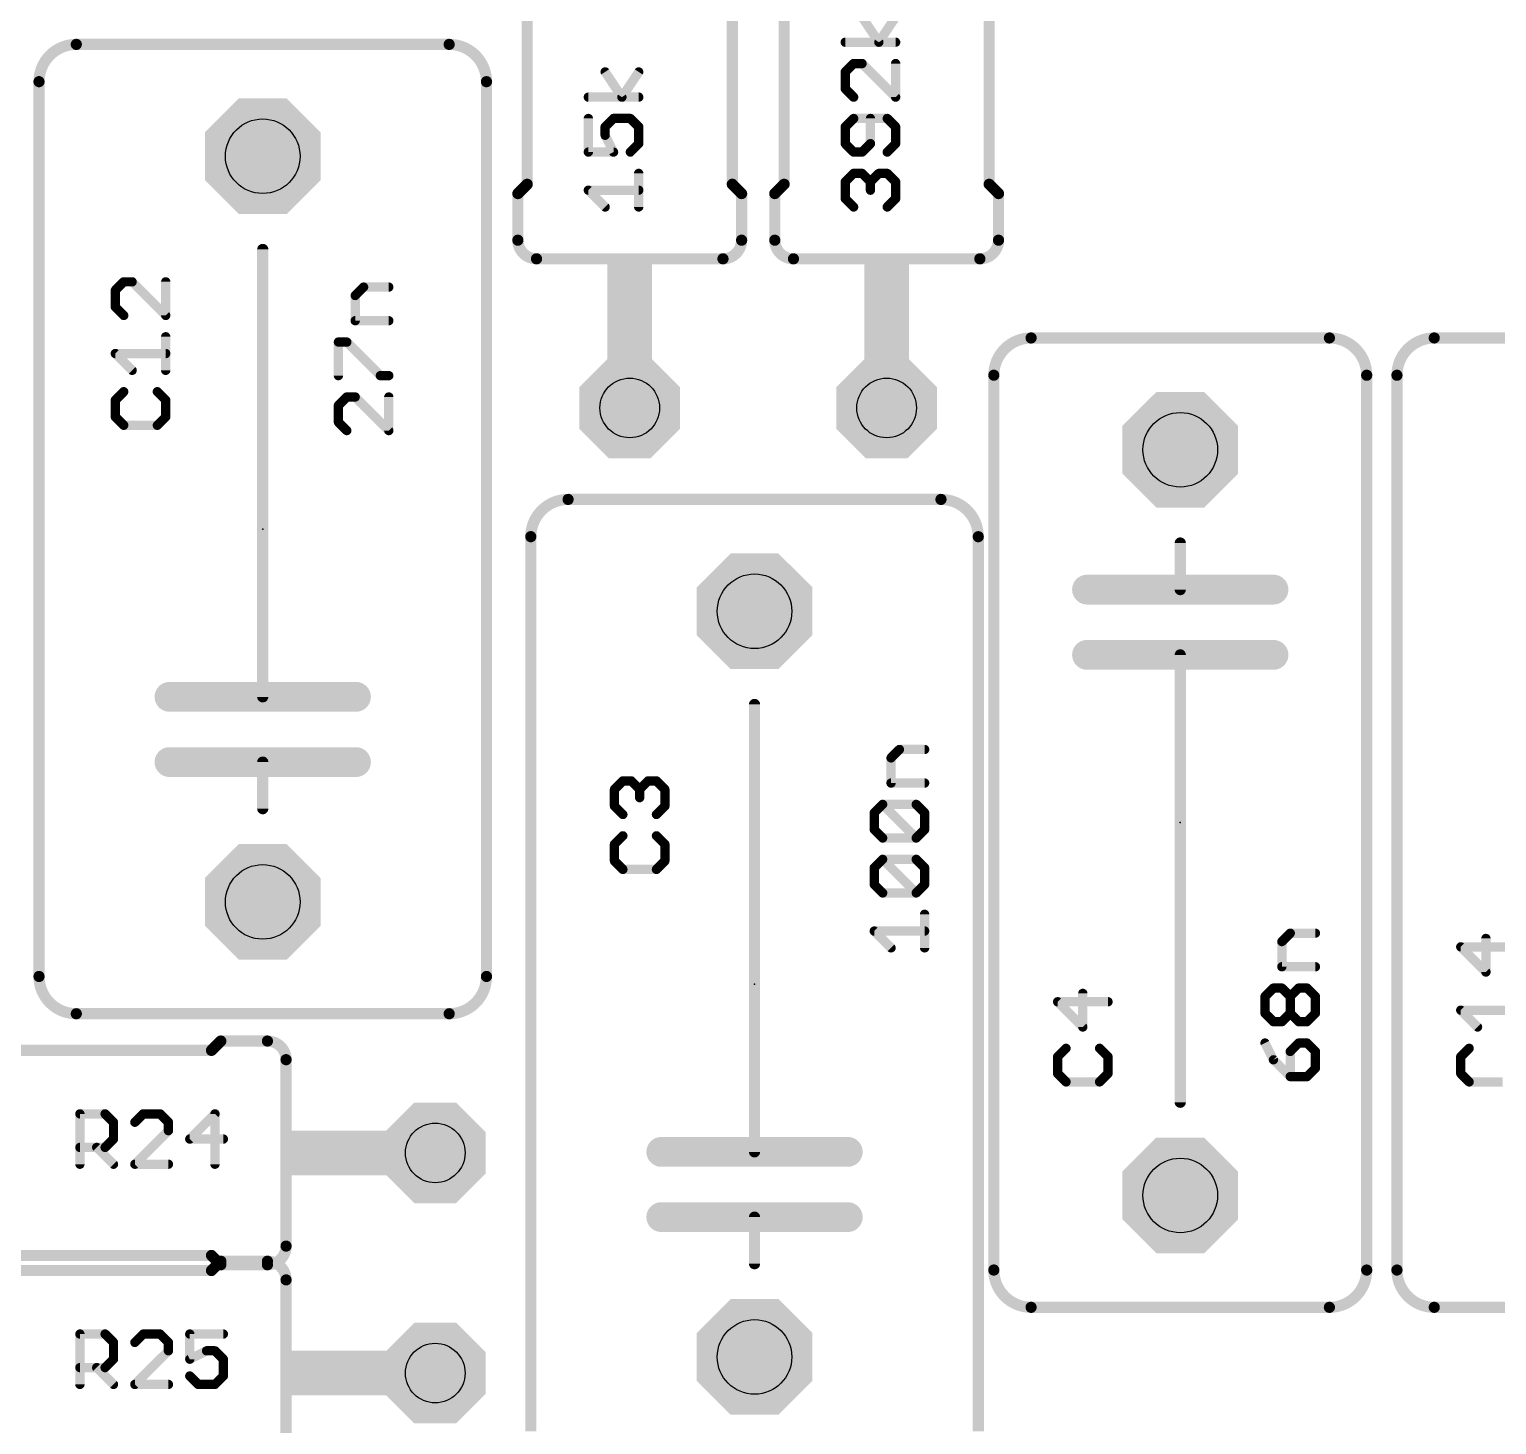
# Model space of a CAD drawing. Extents: x 0 to 135, y -25 to 72.
# Drawn here: x 87.82 to 107.81, y 11.8 to 30.81 of the extents above; entities that cross this region are included whole.
import ezdxf

# ---------------------------------------------------------------- set-up
doc = ezdxf.new("R2010")
doc.units = 0
for name, color, linetype in [('17', 82, 'CONTINUOUS'), ('21', 253, 'CONTINUOUS'), ('23', 7, 'CONTINUOUS'), ('25', 253, 'CONTINUOUS'), ('27', 253, 'CONTINUOUS'), ('29', 253, 'CONTINUOUS'), ('44', 253, 'CONTINUOUS'), ('51', 253, 'CONTINUOUS')]:
    doc.layers.add(name, color=color, linetype=linetype)

# ---------------------------------------------------------------- blocks, each defined once
blk = doc.blocks.new('OCTAGONP')
at = {"const_width": 0.5}
blk.add_lwpolyline([(-0.25, -0.1036), (-0.25, 0.1036), (-0.1036, 0.25), (0.1036, 0.25), (0.25, 0.1036), (0.25, -0.1036), (0.1036, -0.25), (-0.1036, -0.25), (-0.25, -0.1036), (-0.25, 0.1036)], dxfattribs=at)
blk = doc.blocks.new('RECT')
blk.add_solid([(-0.5, -0.5), (0.5, -0.5), (-0.5, 0.5), (0.5, 0.5)])

msp = doc.modelspace()

# ---------------------------------------------------------------- linework, layer by layer
at = {"layer": '21'}
for points, const_width in [([(94.603, 35.302), (94.603, 28.698)], 0.1524), ([(97.397, 35.302), (97.397, 28.698)], 0.1524), ([(98.103, 35.302), (98.103, 28.698)], 0.1524), ([(100.897, 35.302), (100.897, 28.698)], 0.1524), ([(88.46, 30.604), (93.54, 30.604)], 0.1524), ([(87.952, 17.904), (87.952, 30.096)], 0.1524), ([(94.048, 30.096), (94.048, 17.904)], 0.1524), ([(94.603, 28.698), (94.476, 28.571)], 0.1524), ([(94.476, 27.936), (94.476, 28.571)], 0.1524), ([(97.397, 28.698), (97.524, 28.571)], 0.1524), ([(97.524, 27.936), (97.524, 28.571)], 0.1524), ([(98.103, 28.698), (97.976, 28.571)], 0.1524), ([(97.976, 27.936), (97.976, 28.571)], 0.1524), ([(100.897, 28.698), (101.024, 28.571)], 0.1524), ([(101.024, 27.936), (101.024, 28.571)], 0.1524), ([(91, 27.81), (91, 21.714)], 0.1524), ([(97.27, 27.682), (94.73, 27.682)], 0.1524), ([(100.77, 27.682), (98.23, 27.682)], 0.1524), ([(101.468, 26.604), (105.532, 26.604)], 0.1524), ([(106.96, 26.604), (112.04, 26.604)], 0.1524), ([(100.96, 13.904), (100.96, 26.096)], 0.1524), ([(106.04, 26.096), (106.04, 13.904)], 0.1524), ([(106.452, 13.904), (106.452, 26.096)], 0.1524), ([(95.16, 24.404), (100.24, 24.404)], 0.1524), ([(94.652, 11.704), (94.652, 23.896)], 0.1524), ([(100.748, 23.896), (100.748, 11.704)], 0.1524), ([(103.5, 23.81), (103.5, 23.175)], 0.1524), ([(103.5, 23.175), (102.23, 23.175)], 0.4064), ([(104.77, 23.175), (103.5, 23.175)], 0.4064), ([(103.5, 22.286), (102.23, 22.286)], 0.4064), ([(104.77, 22.286), (103.5, 22.286)], 0.4064), ([(103.5, 16.19), (103.5, 22.286)], 0.1524), ([(89.73, 21.714), (91, 21.714)], 0.4064), ([(91, 21.714), (92.27, 21.714)], 0.4064), ([(97.7, 21.61), (97.7, 15.514)], 0.1524), ([(89.73, 20.825), (91, 20.825)], 0.4064), ([(91, 20.825), (92.27, 20.825)], 0.4064), ([(91, 20.19), (91, 20.825)], 0.1524), ([(93.54, 17.396), (88.46, 17.396)], 0.1524), ([(90.302, 16.897), (90.429, 17.024)], 0.1524), ([(91.064, 17.024), (90.429, 17.024)], 0.1524), ([(83.698, 16.897), (90.302, 16.897)], 0.1524), ([(91.318, 16.77), (91.318, 14.23)], 0.1524), ([(96.43, 15.514), (97.7, 15.514)], 0.4064), ([(97.7, 15.514), (98.97, 15.514)], 0.4064), ([(96.43, 14.625), (97.7, 14.625)], 0.4064), ([(97.7, 14.625), (98.97, 14.625)], 0.4064), ([(97.7, 13.99), (97.7, 14.625)], 0.1524), ([(83.698, 14.103), (90.302, 14.103)], 0.1524), ([(90.302, 14.103), (90.429, 13.976)], 0.1524), ([(90.302, 13.897), (90.429, 14.024)], 0.1524), ([(91.064, 14.024), (90.429, 14.024)], 0.1524), ([(91.064, 13.976), (90.429, 13.976)], 0.1524), ([(83.698, 13.897), (90.302, 13.897)], 0.1524), ([(91.318, 13.77), (91.318, 11.23)], 0.1524), ([(105.532, 13.396), (101.468, 13.396)], 0.1524), ([(112.04, 13.396), (106.96, 13.396)], 0.1524)]:
    msp.add_lwpolyline(points, dxfattribs=dict(at, const_width=const_width))
for points, const_width in [([(88.46, 30.604, 0.4142), (87.952, 30.096)], 0.1524), ([(88.46, 30.6421, 1), (88.46, 30.5659)], 0.0762), ([(88.46, 30.5659, 1), (88.46, 30.6421)], 0.0762), ([(94.048, 30.096, 0.4142), (93.54, 30.604)], 0.1524), ([(93.54, 30.6421, 1), (93.54, 30.5659)], 0.0762), ([(93.54, 30.5659, 1), (93.54, 30.6421)], 0.0762), ([(87.9901, 30.096, 1), (87.9139, 30.096)], 0.0762), ([(87.9139, 30.096, 1), (87.9901, 30.096)], 0.0762), ([(94.0861, 30.096, 1), (94.0099, 30.096)], 0.0762), ([(94.0099, 30.096, 1), (94.0861, 30.096)], 0.0762), ([(94.5141, 28.571, 1), (94.4379, 28.571)], 0.0762), ([(94.4491, 28.5979, 1), (94.5029, 28.5441)], 0.0762), ([(94.5649, 28.698, 1), (94.6411, 28.698)], 0.0762), ([(94.6299, 28.6711, 1), (94.5761, 28.7249)], 0.0762), ([(97.3589, 28.698, 1), (97.4351, 28.698)], 0.0762), ([(97.4239, 28.7249, 1), (97.3701, 28.6711)], 0.0762), ([(97.5621, 28.571, 1), (97.4859, 28.571)], 0.0762), ([(97.4971, 28.5441, 1), (97.5509, 28.5979)], 0.0762), ([(98.0141, 28.571, 1), (97.9379, 28.571)], 0.0762), ([(97.9491, 28.5979, 1), (98.0029, 28.5441)], 0.0762), ([(98.0649, 28.698, 1), (98.1411, 28.698)], 0.0762), ([(98.1299, 28.6711, 1), (98.0761, 28.7249)], 0.0762), ([(100.8589, 28.698, 1), (100.9351, 28.698)], 0.0762), ([(100.9239, 28.7249, 1), (100.8701, 28.6711)], 0.0762), ([(101.0621, 28.571, 1), (100.9859, 28.571)], 0.0762), ([(100.9971, 28.5441, 1), (101.0509, 28.5979)], 0.0762), ([(94.476, 27.936, 0.4142), (94.73, 27.682)], 0.1524), ([(94.5141, 27.936, 1), (94.4379, 27.936)], 0.0762), ([(97.27, 27.682, 0.4142), (97.524, 27.936)], 0.1524), ([(97.5621, 27.936, 1), (97.4859, 27.936)], 0.0762), ([(97.976, 27.936, 0.4142), (98.23, 27.682)], 0.1524), ([(98.0141, 27.936, 1), (97.9379, 27.936)], 0.0762), ([(100.77, 27.682, 0.4142), (101.024, 27.936)], 0.1524), ([(101.0621, 27.936, 1), (100.9859, 27.936)], 0.0762), ([(91.0381, 27.81, 1), (90.9619, 27.81)], 0.0762), ([(94.4379, 27.936, 1), (94.5141, 27.936)], 0.0762), ([(97.4859, 27.936, 1), (97.5621, 27.936)], 0.0762), ([(97.9379, 27.936, 1), (98.0141, 27.936)], 0.0762), ([(100.9859, 27.936, 1), (101.0621, 27.936)], 0.0762), ([(94.73, 27.7201, 1), (94.73, 27.6439)], 0.0762), ([(94.73, 27.6439, 1), (94.73, 27.7201)], 0.0762), ([(97.27, 27.7201, 1), (97.27, 27.6439)], 0.0762), ([(97.27, 27.6439, 1), (97.27, 27.7201)], 0.0762), ([(98.23, 27.7201, 1), (98.23, 27.6439)], 0.0762), ([(98.23, 27.6439, 1), (98.23, 27.7201)], 0.0762), ([(100.77, 27.7201, 1), (100.77, 27.6439)], 0.0762), ([(100.77, 27.6439, 1), (100.77, 27.7201)], 0.0762), ([(101.468, 26.604, 0.4142), (100.96, 26.096)], 0.1524), ([(101.468, 26.6421, 1), (101.468, 26.5659)], 0.0762), ([(101.468, 26.5659, 1), (101.468, 26.6421)], 0.0762), ([(106.04, 26.096, 0.4142), (105.532, 26.604)], 0.1524), ([(105.532, 26.6421, 1), (105.532, 26.5659)], 0.0762), ([(105.532, 26.5659, 1), (105.532, 26.6421)], 0.0762), ([(106.96, 26.604, 0.4142), (106.452, 26.096)], 0.1524), ([(106.96, 26.6421, 1), (106.96, 26.5659)], 0.0762), ([(106.96, 26.5659, 1), (106.96, 26.6421)], 0.0762), ([(100.9981, 26.096, 1), (100.9219, 26.096)], 0.0762), ([(100.9219, 26.096, 1), (100.9981, 26.096)], 0.0762), ([(106.0781, 26.096, 1), (106.0019, 26.096)], 0.0762), ([(106.0019, 26.096, 1), (106.0781, 26.096)], 0.0762), ([(106.4901, 26.096, 1), (106.4139, 26.096)], 0.0762), ([(106.4139, 26.096, 1), (106.4901, 26.096)], 0.0762), ([(95.16, 24.404, 0.4142), (94.652, 23.896)], 0.1524), ([(95.16, 24.4421, 1), (95.16, 24.3659)], 0.0762), ([(95.16, 24.3659, 1), (95.16, 24.4421)], 0.0762), ([(100.748, 23.896, 0.4142), (100.24, 24.404)], 0.1524), ([(100.24, 24.4421, 1), (100.24, 24.3659)], 0.0762), ([(100.24, 24.3659, 1), (100.24, 24.4421)], 0.0762), ([(94.6901, 23.896, 1), (94.6139, 23.896)], 0.0762), ([(94.6139, 23.896, 1), (94.6901, 23.896)], 0.0762), ([(100.7861, 23.896, 1), (100.7099, 23.896)], 0.0762), ([(100.7099, 23.896, 1), (100.7861, 23.896)], 0.0762), ([(103.5381, 23.81, 1), (103.4619, 23.81)], 0.0762), ([(102.23, 23.2766, 1), (102.23, 23.0734)], 0.2032), ([(103.5, 23.2766, 1), (103.5, 23.0734)], 0.2032), ([(103.5, 23.0734, 1), (103.5, 23.2766)], 0.2032), ([(103.4619, 23.175, 1), (103.5381, 23.175)], 0.0762), ([(104.77, 23.0734, 1), (104.77, 23.2766)], 0.2032), ([(102.23, 22.3876, 1), (102.23, 22.1844)], 0.2032), ([(103.5, 22.3876, 1), (103.5, 22.1844)], 0.2032), ([(103.5, 22.1844, 1), (103.5, 22.3876)], 0.2032), ([(104.77, 22.1844, 1), (104.77, 22.3876)], 0.2032), ([(103.5381, 22.286, 1), (103.4619, 22.286)], 0.0762), ([(89.73, 21.8156, 1), (89.73, 21.6124)], 0.2032), ([(91, 21.8156, 1), (91, 21.6124)], 0.2032), ([(91, 21.6124, 1), (91, 21.8156)], 0.2032), ([(92.27, 21.6124, 1), (92.27, 21.8156)], 0.2032), ([(90.9619, 21.714, 1), (91.0381, 21.714)], 0.0762), ([(97.7381, 21.61, 1), (97.6619, 21.61)], 0.0762), ([(89.73, 20.9266, 1), (89.73, 20.7234)], 0.2032), ([(91, 20.9266, 1), (91, 20.7234)], 0.2032), ([(91, 20.7234, 1), (91, 20.9266)], 0.2032), ([(92.27, 20.7234, 1), (92.27, 20.9266)], 0.2032), ([(91.0381, 20.825, 1), (90.9619, 20.825)], 0.0762), ([(90.9619, 20.19, 1), (91.0381, 20.19)], 0.0762), ([(87.952, 17.904, 0.4142), (88.46, 17.396)], 0.1524), ([(87.9901, 17.904, 1), (87.9139, 17.904)], 0.0762), ([(87.9139, 17.904, 1), (87.9901, 17.904)], 0.0762), ([(93.54, 17.396, 0.4142), (94.048, 17.904)], 0.1524), ([(94.0861, 17.904, 1), (94.0099, 17.904)], 0.0762), ([(94.0099, 17.904, 1), (94.0861, 17.904)], 0.0762), ([(88.46, 17.4341, 1), (88.46, 17.3579)], 0.0762), ([(88.46, 17.3579, 1), (88.46, 17.4341)], 0.0762), ([(93.54, 17.4341, 1), (93.54, 17.3579)], 0.0762), ([(93.54, 17.3579, 1), (93.54, 17.4341)], 0.0762), ([(90.429, 17.0621, 1), (90.429, 16.9859)], 0.0762), ([(90.4559, 16.9971, 1), (90.4021, 17.0509)], 0.0762), ([(91.318, 16.77, 0.4142), (91.064, 17.024)], 0.1524), ([(91.064, 17.0621, 1), (91.064, 16.9859)], 0.0762), ([(91.064, 16.9859, 1), (91.064, 17.0621)], 0.0762), ([(90.2751, 16.9239, 1), (90.3289, 16.8701)], 0.0762), ([(90.302, 16.8589, 1), (90.302, 16.9351)], 0.0762), ([(91.3561, 16.77, 1), (91.2799, 16.77)], 0.0762), ([(91.2799, 16.77, 1), (91.3561, 16.77)], 0.0762), ([(103.4619, 16.19, 1), (103.5381, 16.19)], 0.0762), ([(96.43, 15.6156, 1), (96.43, 15.4124)], 0.2032), ([(97.7, 15.6156, 1), (97.7, 15.4124)], 0.2032), ([(97.7, 15.4124, 1), (97.7, 15.6156)], 0.2032), ([(98.97, 15.4124, 1), (98.97, 15.6156)], 0.2032), ([(97.6619, 15.514, 1), (97.7381, 15.514)], 0.0762), ([(96.43, 14.7266, 1), (96.43, 14.5234)], 0.2032), ([(97.7, 14.7266, 1), (97.7, 14.5234)], 0.2032), ([(97.7, 14.5234, 1), (97.7, 14.7266)], 0.2032), ([(98.97, 14.5234, 1), (98.97, 14.7266)], 0.2032), ([(97.7381, 14.625, 1), (97.6619, 14.625)], 0.0762), ([(91.064, 13.976, 0.4142), (91.318, 14.23)], 0.1524), ([(91.3561, 14.23, 1), (91.2799, 14.23)], 0.0762), ([(91.2799, 14.23, 1), (91.3561, 14.23)], 0.0762), ([(90.3289, 14.1299, 1), (90.2751, 14.0761)], 0.0762), ([(90.302, 14.0649, 1), (90.302, 14.1411)], 0.0762), ([(90.429, 14.0621, 1), (90.429, 13.9859)], 0.0762), ([(90.429, 14.0141, 1), (90.429, 13.9379)], 0.0762), ([(90.4559, 13.9971, 1), (90.4021, 14.0509)], 0.0762), ([(90.4021, 13.9491, 1), (90.4559, 14.0029)], 0.0762), ([(91.318, 13.77, 0.4142), (91.064, 14.024)], 0.1524), ([(91.064, 14.0621, 1), (91.064, 13.9859)], 0.0762), ([(91.064, 14.0141, 1), (91.064, 13.9379)], 0.0762), ([(91.064, 13.9859, 1), (91.064, 14.0621)], 0.0762), ([(91.064, 13.9379, 1), (91.064, 14.0141)], 0.0762), ([(97.6619, 13.99, 1), (97.7381, 13.99)], 0.0762), ([(90.2751, 13.9239, 1), (90.3289, 13.8701)], 0.0762), ([(90.302, 13.8589, 1), (90.302, 13.9351)], 0.0762), ([(91.3561, 13.77, 1), (91.2799, 13.77)], 0.0762), ([(91.2799, 13.77, 1), (91.3561, 13.77)], 0.0762), ([(100.96, 13.904, 0.4142), (101.468, 13.396)], 0.1524), ([(100.9981, 13.904, 1), (100.9219, 13.904)], 0.0762), ([(100.9219, 13.904, 1), (100.9981, 13.904)], 0.0762), ([(105.532, 13.396, 0.4142), (106.04, 13.904)], 0.1524), ([(106.0781, 13.904, 1), (106.0019, 13.904)], 0.0762), ([(106.0019, 13.904, 1), (106.0781, 13.904)], 0.0762), ([(106.452, 13.904, 0.4142), (106.96, 13.396)], 0.1524), ([(106.4901, 13.904, 1), (106.4139, 13.904)], 0.0762), ([(106.4139, 13.904, 1), (106.4901, 13.904)], 0.0762), ([(101.468, 13.4341, 1), (101.468, 13.3579)], 0.0762), ([(101.468, 13.3579, 1), (101.468, 13.4341)], 0.0762), ([(105.532, 13.4341, 1), (105.532, 13.3579)], 0.0762), ([(105.532, 13.3579, 1), (105.532, 13.4341)], 0.0762), ([(106.96, 13.4341, 1), (106.96, 13.3579)], 0.0762), ([(106.96, 13.3579, 1), (106.96, 13.4341)], 0.0762)]:
    msp.add_lwpolyline(points, format="xyb", dxfattribs=dict(at, const_width=const_width))
at = {"layer": '23'}
for p in [(91, 24), (103.5, 20), (97.7, 17.8)]:
    msp.add_point(p, dxfattribs=at)
at = {"layer": '25', "const_width": 0.127}
for points in [[(89.1063, 27.3687), (88.9919, 27.2543)], [(89.2207, 27.3687), (89.1063, 27.3687)], [(89.6783, 26.9111), (89.2207, 27.3687)], [(89.6783, 27.3687), (89.6783, 26.9111)], [(88.9919, 27.2543), (88.9919, 27.0255)], [(88.9919, 27.0255), (89.1063, 26.9111)], [(89.6783, 26.1627), (89.6783, 26.6203)], [(89.2207, 26.1627), (88.9919, 26.3915)], [(88.9919, 26.3915), (89.6783, 26.3915)], [(89.1063, 25.8718), (88.9919, 25.7574)], [(88.9919, 25.7574), (88.9919, 25.5287)], [(89.6783, 25.7574), (89.5639, 25.8718)], [(89.6783, 25.5287), (89.6783, 25.7574)], [(88.9919, 25.5287), (89.1063, 25.4143)], [(89.5639, 25.4143), (89.6783, 25.5287)], [(89.1063, 25.4143), (89.5639, 25.4143)], [(95.7919, 20.4543), (95.9063, 20.5687)], [(95.9063, 20.5687), (96.0207, 20.5687)], [(96.0207, 20.5687), (96.1351, 20.4543)], [(96.1351, 20.4543), (96.2495, 20.5687)], [(96.2495, 20.5687), (96.3639, 20.5687)], [(96.3639, 20.5687), (96.4783, 20.4543)], [(95.7919, 20.2255), (95.7919, 20.4543)], [(96.1351, 20.4543), (96.1351, 20.3399)], [(96.4783, 20.4543), (96.4783, 20.2255)], [(95.9063, 20.1111), (95.7919, 20.2255)], [(96.4783, 20.2255), (96.3639, 20.1111)], [(95.9063, 19.8203), (95.7919, 19.7059)], [(96.4783, 19.7059), (96.3639, 19.8203)], [(95.7919, 19.7059), (95.7919, 19.4771)], [(96.4783, 19.4771), (96.4783, 19.7059)], [(95.7919, 19.4771), (95.9063, 19.3627)], [(95.9063, 19.3627), (96.3639, 19.3627)], [(96.3639, 19.3627), (96.4783, 19.4771)], [(107.6643, 17.9643), (107.6643, 18.4219)], [(108.0075, 18.3075), (107.3211, 18.3075)], [(107.3211, 18.3075), (107.6643, 17.9643)], [(102.5155, 17.5591), (101.8291, 17.5591)], [(101.8291, 17.5591), (102.1723, 17.2159)], [(102.1723, 17.2159), (102.1723, 17.6735)], [(107.5499, 17.2159), (107.3211, 17.4447)], [(107.3211, 17.4447), (108.0075, 17.4447)], [(101.9435, 16.9251), (101.8291, 16.8107)], [(101.8291, 16.8107), (101.8291, 16.5819)], [(102.5155, 16.8107), (102.4011, 16.9251)], [(102.5155, 16.5819), (102.5155, 16.8107)], [(107.4355, 16.9251), (107.3211, 16.8107)], [(107.3211, 16.8107), (107.3211, 16.5819)], [(101.8291, 16.5819), (101.9435, 16.4675)], [(102.4011, 16.4675), (102.5155, 16.5819)], [(107.3211, 16.5819), (107.4355, 16.4675)], [(101.9435, 16.4675), (102.4011, 16.4675)], [(107.4355, 16.4675), (107.8931, 16.4675)], [(88.5093, 15.3457), (88.5093, 16.0321)], [(88.5093, 16.0321), (88.8524, 16.0321)], [(88.8524, 16.0321), (88.9668, 15.9177)], [(89.3721, 16.0321), (89.2577, 15.9177)], [(89.6009, 16.0321), (89.3721, 16.0321)], [(89.7153, 15.9177), (89.6009, 16.0321)], [(90.3493, 16.0321), (90.0061, 15.6889)], [(90.3493, 15.3457), (90.3493, 16.0321)], [(88.9668, 15.9177), (88.9668, 15.6889)], [(89.2577, 15.3457), (89.7153, 15.8033)], [(89.7153, 15.8033), (89.7153, 15.9177)], [(88.8524, 15.5745), (88.5093, 15.5745)], [(88.738, 15.5745), (88.9668, 15.3457)], [(88.9668, 15.6889), (88.8524, 15.5745)], [(90.0061, 15.6889), (90.4637, 15.6889)], [(89.7153, 15.3457), (89.2577, 15.3457)], [(88.5093, 12.3457), (88.5093, 13.0321)], [(88.5093, 13.0321), (88.8524, 13.0321)], [(88.8524, 13.0321), (88.9668, 12.9177)], [(89.3721, 13.0321), (89.2577, 12.9177)], [(89.6009, 13.0321), (89.3721, 13.0321)], [(89.7153, 12.9177), (89.6009, 13.0321)], [(90.4637, 13.0321), (90.0061, 13.0321)], [(90.0061, 13.0321), (90.0061, 12.6889)], [(88.9668, 12.9177), (88.9668, 12.6889)], [(89.2577, 12.3457), (89.7153, 12.8033)], [(89.7153, 12.8033), (89.7153, 12.9177)], [(90.0061, 12.6889), (90.2349, 12.8033)], [(90.2349, 12.8033), (90.3493, 12.8033)], [(90.3493, 12.8033), (90.4637, 12.6889)], [(88.8524, 12.5745), (88.5093, 12.5745)], [(88.738, 12.5745), (88.9668, 12.3457)], [(88.9668, 12.6889), (88.8524, 12.5745)], [(90.4637, 12.6889), (90.4637, 12.4601)], [(89.7153, 12.3457), (89.2577, 12.3457)], [(90.1205, 12.3457), (90.0061, 12.4601)], [(90.3493, 12.3457), (90.1205, 12.3457)], [(90.4637, 12.4601), (90.3493, 12.3457)]]:
    msp.add_lwpolyline(points, dxfattribs=at)
at = {"layer": '25', "const_width": 0.0635}
for points in [[(89.1063, 27.4004, 1), (89.1063, 27.3369)], [(89.1288, 27.3462, 1), (89.0839, 27.3911)], [(89.2432, 27.3911, 1), (89.1983, 27.3462)], [(89.2207, 27.3369, 1), (89.2207, 27.4004)], [(89.7101, 27.3687, 1), (89.6466, 27.3687)], [(89.0237, 27.2543, 1), (88.9602, 27.2543)], [(88.9695, 27.2767, 1), (89.0144, 27.2318)], [(88.9602, 27.0255, 1), (89.0237, 27.0255)], [(89.0144, 27.0479, 1), (88.9695, 27.003)], [(89.0839, 26.8886, 1), (89.1288, 26.9335)], [(89.6466, 26.9111, 1), (89.7101, 26.9111)], [(89.6558, 26.8886, 1), (89.7008, 26.9335)], [(89.7101, 26.6203, 1), (89.6466, 26.6203)], [(88.9919, 26.4232, 1), (88.9919, 26.3597)], [(89.0144, 26.4139, 1), (88.9695, 26.369)], [(89.6783, 26.3597, 1), (89.6783, 26.4232)], [(89.1983, 26.1402, 1), (89.2432, 26.1851)], [(89.6466, 26.1627, 1), (89.7101, 26.1627)], [(89.0237, 25.7574, 1), (88.9602, 25.7574)], [(88.9695, 25.7799, 1), (89.0144, 25.735)], [(89.1288, 25.8494, 1), (89.0839, 25.8943)], [(89.5864, 25.8943, 1), (89.5415, 25.8494)], [(89.7101, 25.7574, 1), (89.6466, 25.7574)], [(89.6558, 25.735, 1), (89.7008, 25.7799)], [(89.0144, 25.5511, 1), (88.9695, 25.5062)], [(89.7008, 25.5062, 1), (89.6558, 25.5511)], [(88.9602, 25.5287, 1), (89.0237, 25.5287)], [(89.1063, 25.446, 1), (89.1063, 25.3825)], [(89.0839, 25.3918, 1), (89.1288, 25.4367)], [(89.5415, 25.4367, 1), (89.5864, 25.3918)], [(89.5639, 25.3825, 1), (89.5639, 25.446)], [(89.6466, 25.5287, 1), (89.7101, 25.5287)], [(95.9063, 20.6004, 1), (95.9063, 20.5369)], [(95.9288, 20.5462, 1), (95.8839, 20.5911)], [(96.0432, 20.5911, 1), (95.9983, 20.5462)], [(96.0207, 20.5369, 1), (96.0207, 20.6004)], [(96.2495, 20.6004, 1), (96.2495, 20.5369)], [(96.272, 20.5462, 1), (96.2271, 20.5911)], [(96.3864, 20.5911, 1), (96.3415, 20.5462)], [(96.3639, 20.5369, 1), (96.3639, 20.6004)], [(95.8237, 20.4543, 1), (95.7602, 20.4543)], [(95.7695, 20.4767, 1), (95.8144, 20.4318)], [(96.1669, 20.4543, 1), (96.1034, 20.4543)], [(96.1127, 20.4767, 1), (96.1576, 20.4318)], [(96.1127, 20.4318, 1), (96.1576, 20.4767)], [(96.5101, 20.4543, 1), (96.4466, 20.4543)], [(96.4558, 20.4318, 1), (96.5008, 20.4767)], [(95.7602, 20.2255, 1), (95.8237, 20.2255)], [(95.8144, 20.2479, 1), (95.7695, 20.203)], [(96.1034, 20.3399, 1), (96.1669, 20.3399)], [(96.4466, 20.2255, 1), (96.5101, 20.2255)], [(96.5008, 20.203, 1), (96.4558, 20.2479)], [(95.8839, 20.0886, 1), (95.9288, 20.1335)], [(96.3415, 20.1335, 1), (96.3864, 20.0886)], [(95.9288, 19.7978, 1), (95.8839, 19.8427)], [(96.3864, 19.8427, 1), (96.3415, 19.7978)], [(95.8237, 19.7059, 1), (95.7602, 19.7059)], [(95.7695, 19.7283, 1), (95.8144, 19.6834)], [(96.5101, 19.7059, 1), (96.4466, 19.7059)], [(96.4558, 19.6834, 1), (96.5008, 19.7283)], [(95.7602, 19.4771, 1), (95.8237, 19.4771)], [(95.8144, 19.4995, 1), (95.7695, 19.4546)], [(95.9063, 19.3944, 1), (95.9063, 19.3309)], [(95.8839, 19.3402, 1), (95.9288, 19.3851)], [(96.3415, 19.3851, 1), (96.3864, 19.3402)], [(96.3639, 19.3309, 1), (96.3639, 19.3944)], [(96.4466, 19.4771, 1), (96.5101, 19.4771)], [(96.5008, 19.4546, 1), (96.4558, 19.4995)], [(107.6961, 18.4219, 1), (107.6326, 18.4219)], [(107.3211, 18.3393, 1), (107.3211, 18.2758)], [(107.3436, 18.33, 1), (107.2987, 18.2851)], [(107.6326, 17.9643, 1), (107.6961, 17.9643)], [(107.6419, 17.9419, 1), (107.6868, 17.9868)], [(101.8291, 17.5909, 1), (101.8291, 17.5274)], [(101.8516, 17.5816, 1), (101.8067, 17.5367)], [(102.2041, 17.6735, 1), (102.1406, 17.6735)], [(102.5155, 17.5274, 1), (102.5155, 17.5909)], [(107.3211, 17.4765, 1), (107.3211, 17.413)], [(107.3436, 17.4672, 1), (107.2987, 17.4223)], [(102.1406, 17.2159, 1), (102.2041, 17.2159)], [(102.1499, 17.1935, 1), (102.1948, 17.2384)], [(107.5275, 17.1935, 1), (107.5724, 17.2384)], [(101.8609, 16.8107, 1), (101.7974, 16.8107)], [(101.8067, 16.8331, 1), (101.8516, 16.7882)], [(101.966, 16.9026, 1), (101.9211, 16.9475)], [(102.4236, 16.9475, 1), (102.3787, 16.9026)], [(102.5473, 16.8107, 1), (102.4838, 16.8107)], [(102.493, 16.7882, 1), (102.538, 16.8331)], [(107.3529, 16.8107, 1), (107.2894, 16.8107)], [(107.2987, 16.8331, 1), (107.3436, 16.7882)], [(107.458, 16.9026, 1), (107.4131, 16.9475)], [(101.7974, 16.5819, 1), (101.8609, 16.5819)], [(101.8516, 16.6043, 1), (101.8067, 16.5594)], [(102.4838, 16.5819, 1), (102.5473, 16.5819)], [(102.538, 16.5594, 1), (102.493, 16.6043)], [(107.2894, 16.5819, 1), (107.3529, 16.5819)], [(107.3436, 16.6043, 1), (107.2987, 16.5594)], [(101.9435, 16.4992, 1), (101.9435, 16.4358)], [(101.9211, 16.445, 1), (101.966, 16.49)], [(102.3787, 16.49, 1), (102.4236, 16.445)], [(102.4011, 16.4358, 1), (102.4011, 16.4992)], [(107.4355, 16.4992, 1), (107.4355, 16.4358)], [(107.4131, 16.445, 1), (107.458, 16.49)], [(88.541, 16.0321, 1), (88.4775, 16.0321)], [(88.5093, 16.0638, 1), (88.5093, 16.0003)], [(88.8749, 16.0545, 1), (88.83, 16.0096)], [(88.8524, 16.0003, 1), (88.8524, 16.0638)], [(89.3721, 16.0638, 1), (89.3721, 16.0003)], [(89.3945, 16.0096, 1), (89.3496, 16.0545)], [(89.6233, 16.0545, 1), (89.5784, 16.0096)], [(89.6009, 16.0003, 1), (89.6009, 16.0638)], [(90.381, 16.0321, 1), (90.3175, 16.0321)], [(90.3717, 16.0096, 1), (90.3268, 16.0545)], [(88.9986, 15.9177, 1), (88.9351, 15.9177)], [(88.9444, 15.8952, 1), (88.9893, 15.9401)], [(89.2352, 15.9401, 1), (89.2801, 15.8952)], [(89.747, 15.9177, 1), (89.6835, 15.9177)], [(89.6835, 15.8033, 1), (89.747, 15.8033)], [(89.6928, 15.8952, 1), (89.7377, 15.9401)], [(89.7377, 15.7808, 1), (89.6928, 15.8257)], [(88.5093, 15.6062, 1), (88.5093, 15.5427)], [(88.7605, 15.5969, 1), (88.7156, 15.552)], [(88.83, 15.5969, 1), (88.8749, 15.552)], [(88.8524, 15.5427, 1), (88.8524, 15.6062)], [(88.9351, 15.6889, 1), (88.9986, 15.6889)], [(88.9893, 15.6664, 1), (88.9444, 15.7113)], [(90.0061, 15.7206, 1), (90.0061, 15.6571)], [(89.9836, 15.7113, 1), (90.0285, 15.6664)], [(90.4637, 15.6571, 1), (90.4637, 15.7206)], [(88.9444, 15.3232, 1), (88.9893, 15.3682)], [(89.2352, 15.3682, 1), (89.2801, 15.3232)], [(89.2577, 15.3775, 1), (89.2577, 15.314)], [(89.7153, 15.314, 1), (89.7153, 15.3775)], [(88.4775, 15.3457, 1), (88.541, 15.3457)], [(90.3175, 15.3457, 1), (90.381, 15.3457)], [(88.541, 13.0321, 1), (88.4775, 13.0321)], [(88.5093, 13.0638, 1), (88.5093, 13.0003)], [(88.8749, 13.0545, 1), (88.83, 13.0096)], [(88.8524, 13.0003, 1), (88.8524, 13.0638)], [(89.3721, 13.0638, 1), (89.3721, 13.0003)], [(89.3945, 13.0096, 1), (89.3496, 13.0545)], [(89.6233, 13.0545, 1), (89.5784, 13.0096)], [(89.6009, 13.0003, 1), (89.6009, 13.0638)], [(90.0378, 13.0321, 1), (89.9743, 13.0321)], [(90.0061, 13.0638, 1), (90.0061, 13.0003)], [(90.4637, 13.0003, 1), (90.4637, 13.0638)], [(88.9986, 12.9177, 1), (88.9351, 12.9177)], [(88.9444, 12.8952, 1), (88.9893, 12.9401)], [(89.2352, 12.9401, 1), (89.2801, 12.8952)], [(89.747, 12.9177, 1), (89.6835, 12.9177)], [(89.6835, 12.8033, 1), (89.747, 12.8033)], [(89.6928, 12.8952, 1), (89.7377, 12.9401)], [(89.7377, 12.7808, 1), (89.6928, 12.8257)], [(90.2349, 12.835, 1), (90.2349, 12.7715)], [(90.2491, 12.7749, 1), (90.2207, 12.8317)], [(90.3717, 12.8257, 1), (90.3268, 12.7808)], [(90.3493, 12.7715, 1), (90.3493, 12.835)], [(88.5093, 12.6062, 1), (88.5093, 12.5427)], [(88.7605, 12.5969, 1), (88.7156, 12.552)], [(88.83, 12.5969, 1), (88.8749, 12.552)], [(88.8524, 12.5427, 1), (88.8524, 12.6062)], [(88.9351, 12.6889, 1), (88.9986, 12.6889)], [(88.9893, 12.6664, 1), (88.9444, 12.7113)], [(89.9743, 12.6889, 1), (90.0378, 12.6889)], [(89.9919, 12.7173, 1), (90.0203, 12.6605)], [(90.4954, 12.6889, 1), (90.4319, 12.6889)], [(90.4412, 12.6664, 1), (90.4861, 12.7113)], [(88.9444, 12.3232, 1), (88.9893, 12.3682)], [(89.2352, 12.3682, 1), (89.2801, 12.3232)], [(89.2577, 12.3775, 1), (89.2577, 12.314)], [(89.7153, 12.314, 1), (89.7153, 12.3775)], [(90.0285, 12.4825, 1), (89.9836, 12.4376)], [(90.1205, 12.3775, 1), (90.1205, 12.314)], [(90.098, 12.3232, 1), (90.1429, 12.3682)], [(90.3268, 12.3682, 1), (90.3717, 12.3232)], [(90.3493, 12.314, 1), (90.3493, 12.3775)], [(90.4319, 12.4601, 1), (90.4954, 12.4601)], [(90.4861, 12.4376, 1), (90.4412, 12.4825)], [(88.4775, 12.3457, 1), (88.541, 12.3457)]]:
    msp.add_lwpolyline(points, format="xyb", dxfattribs=at)
at = {"layer": '27', "const_width": 0.127}
for points in [[(99.3935, 30.6337), (99.1647, 30.9769)], [(99.6223, 30.9769), (99.3935, 30.6337)], [(99.6223, 30.6337), (98.9359, 30.6337)], [(99.0503, 30.3429), (98.9359, 30.2285)], [(99.1647, 30.3429), (99.0503, 30.3429)], [(99.6223, 29.8853), (99.1647, 30.3429)], [(99.6223, 30.3429), (99.6223, 29.8853)], [(95.8935, 29.8853), (95.6647, 30.2285)], [(96.1223, 30.2285), (95.8935, 29.8853)], [(98.9359, 30.2285), (98.9359, 29.9997)], [(98.9359, 29.9997), (99.0503, 29.8853)], [(96.1223, 29.8853), (95.4359, 29.8853)], [(95.4359, 29.5945), (95.4359, 29.1369)], [(95.6647, 29.4801), (95.7791, 29.5945)], [(95.7791, 29.5945), (96.0079, 29.5945)], [(96.0079, 29.5945), (96.1223, 29.4801)], [(99.0503, 29.5945), (98.9359, 29.4801)], [(99.5079, 29.5945), (99.0503, 29.5945)], [(99.2791, 29.2513), (99.2791, 29.5945)], [(99.6223, 29.4801), (99.5079, 29.5945)], [(95.6647, 29.3657), (95.6647, 29.4801)], [(95.7791, 29.1369), (95.6647, 29.3657)], [(96.1223, 29.4801), (96.1223, 29.2513)], [(98.9359, 29.4801), (98.9359, 29.2513)], [(99.6223, 29.2513), (99.6223, 29.4801)], [(95.4359, 29.1369), (95.7791, 29.1369)], [(96.1223, 29.2513), (96.0079, 29.1369)], [(98.9359, 29.2513), (99.0503, 29.1369)], [(99.0503, 29.1369), (99.1647, 29.1369)], [(99.1647, 29.1369), (99.2791, 29.2513)], [(99.5079, 29.1369), (99.6223, 29.2513)], [(96.1223, 28.3885), (96.1223, 28.8461)], [(98.9359, 28.7317), (99.0503, 28.8461)], [(98.9359, 28.5029), (98.9359, 28.7317)], [(99.0503, 28.8461), (99.1647, 28.8461)], [(99.1647, 28.8461), (99.2791, 28.7317)], [(99.2791, 28.7317), (99.3935, 28.8461)], [(99.2791, 28.7317), (99.2791, 28.6173)], [(99.3935, 28.8461), (99.5079, 28.8461)], [(99.5079, 28.8461), (99.6223, 28.7317)], [(99.6223, 28.7317), (99.6223, 28.5029)], [(95.6647, 28.3885), (95.4359, 28.6173)], [(95.4359, 28.6173), (96.1223, 28.6173)], [(99.0503, 28.3885), (98.9359, 28.5029)], [(99.6223, 28.5029), (99.5079, 28.3885)], [(92.2597, 27.1823), (92.3741, 27.2967)], [(92.2597, 26.8391), (92.2597, 27.1823)], [(92.3741, 27.2967), (92.7173, 27.2967)], [(92.7173, 26.8391), (92.2597, 26.8391)], [(92.0309, 26.0907), (92.0309, 26.5483)], [(92.0309, 26.5483), (92.1453, 26.5483)], [(92.1453, 26.5483), (92.6029, 26.0907)], [(92.6029, 26.0907), (92.7173, 26.0907)], [(92.1453, 25.7998), (92.0309, 25.6854)], [(92.2597, 25.7998), (92.1453, 25.7998)], [(92.7173, 25.3423), (92.2597, 25.7998)], [(92.7173, 25.7998), (92.7173, 25.3423)], [(92.0309, 25.6854), (92.0309, 25.4566)], [(92.0309, 25.4566), (92.1453, 25.3423)], [(99.5597, 20.8823), (99.6741, 20.9967)], [(99.6741, 20.9967), (100.0173, 20.9967)], [(99.5597, 20.5391), (99.5597, 20.8823)], [(100.0173, 20.5391), (99.5597, 20.5391)], [(99.3309, 20.1339), (99.4453, 20.2483)], [(99.3309, 19.9051), (99.3309, 20.1339)], [(99.4453, 20.2483), (99.9029, 20.2483)], [(99.9029, 19.7907), (99.4453, 20.2483)], [(99.9029, 20.2483), (100.0173, 20.1339)], [(100.0173, 20.1339), (100.0173, 19.9051)], [(99.4453, 19.7907), (99.3309, 19.9051)], [(99.9029, 19.7907), (99.4453, 19.7907)], [(100.0173, 19.9051), (99.9029, 19.7907)], [(99.3309, 19.3854), (99.4453, 19.4998)], [(99.3309, 19.1567), (99.3309, 19.3854)], [(99.4453, 19.4998), (99.9029, 19.4998)], [(99.9029, 19.0423), (99.4453, 19.4998)], [(99.9029, 19.4998), (100.0173, 19.3854)], [(100.0173, 19.3854), (100.0173, 19.1567)], [(99.4453, 19.0423), (99.3309, 19.1567)], [(100.0173, 19.1567), (99.9029, 19.0423)], [(99.9029, 19.0423), (99.4453, 19.0423)], [(100.0173, 18.2938), (100.0173, 18.7514)], [(99.5597, 18.2938), (99.3309, 18.5226)], [(99.3309, 18.5226), (100.0173, 18.5226)], [(104.8839, 18.3795), (104.9983, 18.4939)], [(104.8839, 18.0363), (104.8839, 18.3795)], [(104.9983, 18.4939), (105.3415, 18.4939)], [(105.3415, 18.0363), (104.8839, 18.0363)], [(104.6551, 17.6311), (104.7695, 17.7455)], [(104.7695, 17.7455), (104.8839, 17.7455)], [(104.8839, 17.7455), (104.9983, 17.6311)], [(104.9983, 17.6311), (105.1127, 17.7455)], [(105.1127, 17.7455), (105.2271, 17.7455)], [(105.2271, 17.7455), (105.3415, 17.6311)], [(104.6551, 17.4023), (104.6551, 17.6311)], [(104.9983, 17.4023), (104.9983, 17.6311)], [(105.3415, 17.6311), (105.3415, 17.4023)], [(104.7695, 17.2879), (104.6551, 17.4023)], [(104.9983, 17.4023), (104.8839, 17.2879)], [(105.1127, 17.2879), (104.9983, 17.4023)], [(105.3415, 17.4023), (105.2271, 17.2879)], [(104.8839, 17.2879), (104.7695, 17.2879)], [(105.2271, 17.2879), (105.1127, 17.2879)], [(104.6551, 16.9971), (104.7695, 16.7683)], [(105.1127, 16.9971), (104.9983, 16.8827)], [(105.2271, 16.9971), (105.1127, 16.9971)], [(105.3415, 16.8827), (105.2271, 16.9971)], [(104.7695, 16.7683), (104.9983, 16.5395)], [(104.9983, 16.8827), (104.9983, 16.5395)], [(105.3415, 16.6539), (105.3415, 16.8827)], [(104.9983, 16.5395), (105.2271, 16.5395)], [(105.2271, 16.5395), (105.3415, 16.6539)]]:
    msp.add_lwpolyline(points, dxfattribs=at)
at = {"layer": '27', "const_width": 0.0635}
for points in [[(98.9359, 30.6655, 1), (98.9359, 30.602)], [(99.3671, 30.6514, 1), (99.4199, 30.6161)], [(99.3671, 30.6161, 1), (99.4199, 30.6514)], [(99.6223, 30.602, 1), (99.6223, 30.6655)], [(99.0503, 30.3747, 1), (99.0503, 30.3112)], [(99.0728, 30.3205, 1), (99.0279, 30.3654)], [(99.1872, 30.3654, 1), (99.1423, 30.3205)], [(99.1647, 30.3112, 1), (99.1647, 30.3747)], [(99.6541, 30.3429, 1), (99.5906, 30.3429)], [(95.6911, 30.2461, 1), (95.6383, 30.2109)], [(96.1487, 30.2109, 1), (96.0959, 30.2461)], [(98.9677, 30.2285, 1), (98.9042, 30.2285)], [(98.9135, 30.251, 1), (98.9584, 30.2061)], [(98.9584, 30.0222, 1), (98.9135, 29.9773)], [(98.9042, 29.9997, 1), (98.9677, 29.9997)], [(95.4359, 29.9171, 1), (95.4359, 29.8536)], [(95.8671, 29.9029, 1), (95.9199, 29.8677)], [(95.8671, 29.8677, 1), (95.9199, 29.9029)], [(96.1223, 29.8536, 1), (96.1223, 29.9171)], [(99.0279, 29.8629, 1), (99.0728, 29.9078)], [(99.5906, 29.8853, 1), (99.6541, 29.8853)], [(99.5998, 29.8629, 1), (99.6448, 29.9078)], [(95.4677, 29.5945, 1), (95.4042, 29.5945)], [(95.7791, 29.6263, 1), (95.7791, 29.5628)], [(95.8016, 29.5721, 1), (95.7567, 29.617)], [(96.0304, 29.617, 1), (95.9855, 29.5721)], [(96.0079, 29.5628, 1), (96.0079, 29.6263)], [(99.0503, 29.6263, 1), (99.0503, 29.5628)], [(99.0728, 29.5721, 1), (99.0279, 29.617)], [(99.3109, 29.5945, 1), (99.2474, 29.5945)], [(99.5304, 29.617, 1), (99.4855, 29.5721)], [(99.5079, 29.5628, 1), (99.5079, 29.6263)], [(95.6965, 29.4801, 1), (95.633, 29.4801)], [(95.6931, 29.3799, 1), (95.6363, 29.3515)], [(95.633, 29.3657, 1), (95.6965, 29.3657)], [(95.6423, 29.5026, 1), (95.6872, 29.4577)], [(96.1541, 29.4801, 1), (96.0906, 29.4801)], [(96.0998, 29.4577, 1), (96.1448, 29.5026)], [(98.9677, 29.4801, 1), (98.9042, 29.4801)], [(98.9135, 29.5026, 1), (98.9584, 29.4577)], [(99.6541, 29.4801, 1), (99.5906, 29.4801)], [(99.5998, 29.4577, 1), (99.6448, 29.5026)], [(95.4359, 29.1687, 1), (95.4359, 29.1052)], [(95.7791, 29.1052, 1), (95.7791, 29.1687)], [(95.9855, 29.1594, 1), (96.0304, 29.1145)], [(96.0906, 29.2513, 1), (96.1541, 29.2513)], [(96.1448, 29.2289, 1), (96.0998, 29.2738)], [(98.9584, 29.2738, 1), (98.9135, 29.2289)], [(98.9042, 29.2513, 1), (98.9677, 29.2513)], [(99.0503, 29.1687, 1), (99.0503, 29.1052)], [(99.0279, 29.1145, 1), (99.0728, 29.1594)], [(99.1423, 29.1594, 1), (99.1872, 29.1145)], [(99.1647, 29.1052, 1), (99.1647, 29.1687)], [(99.2474, 29.2513, 1), (99.3109, 29.2513)], [(99.3016, 29.2289, 1), (99.2567, 29.2738)], [(99.4855, 29.1594, 1), (99.5304, 29.1145)], [(99.5906, 29.2513, 1), (99.6541, 29.2513)], [(99.6448, 29.2289, 1), (99.5998, 29.2738)], [(95.4042, 29.1369, 1), (95.4677, 29.1369)], [(95.7507, 29.1227, 1), (95.8075, 29.1511)], [(96.1541, 28.8461, 1), (96.0906, 28.8461)], [(98.9677, 28.7317, 1), (98.9042, 28.7317)], [(98.9135, 28.7541, 1), (98.9584, 28.7092)], [(99.0503, 28.8778, 1), (99.0503, 28.8143)], [(99.0728, 28.8236, 1), (99.0279, 28.8685)], [(99.1872, 28.8685, 1), (99.1423, 28.8236)], [(99.1647, 28.8143, 1), (99.1647, 28.8778)], [(99.3109, 28.7317, 1), (99.2474, 28.7317)], [(99.2567, 28.7541, 1), (99.3016, 28.7092)], [(99.2567, 28.7092, 1), (99.3016, 28.7541)], [(99.3935, 28.8778, 1), (99.3935, 28.8143)], [(99.416, 28.8236, 1), (99.3711, 28.8685)], [(99.5304, 28.8685, 1), (99.4855, 28.8236)], [(99.5079, 28.8143, 1), (99.5079, 28.8778)], [(99.6541, 28.7317, 1), (99.5906, 28.7317)], [(99.5998, 28.7092, 1), (99.6448, 28.7541)], [(95.4359, 28.649, 1), (95.4359, 28.5855)], [(95.4584, 28.6397, 1), (95.4135, 28.5948)], [(96.1223, 28.5855, 1), (96.1223, 28.649)], [(99.2474, 28.6173, 1), (99.3109, 28.6173)], [(95.6423, 28.366, 1), (95.6872, 28.411)], [(96.0906, 28.3885, 1), (96.1541, 28.3885)], [(98.9584, 28.5253, 1), (98.9135, 28.4804)], [(98.9042, 28.5029, 1), (98.9677, 28.5029)], [(99.0279, 28.366, 1), (99.0728, 28.411)], [(99.4855, 28.411, 1), (99.5304, 28.366)], [(99.5906, 28.5029, 1), (99.6541, 28.5029)], [(99.6448, 28.4804, 1), (99.5998, 28.5253)], [(92.2915, 27.1823, 1), (92.228, 27.1823)], [(92.2373, 27.2047, 1), (92.2822, 27.1598)], [(92.3741, 27.3284, 1), (92.3741, 27.2649)], [(92.3966, 27.2742, 1), (92.3517, 27.3191)], [(92.7173, 27.2649, 1), (92.7173, 27.3284)], [(92.2597, 26.8708, 1), (92.2597, 26.8073)], [(92.228, 26.8391, 1), (92.2915, 26.8391)], [(92.7173, 26.8073, 1), (92.7173, 26.8708)], [(92.0627, 26.5483, 1), (91.9992, 26.5483)], [(92.0309, 26.58, 1), (92.0309, 26.5165)], [(92.1678, 26.5707, 1), (92.1229, 26.5258)], [(92.1453, 26.5165, 1), (92.1453, 26.58)], [(91.9992, 26.0907, 1), (92.0627, 26.0907)], [(92.6029, 26.1224, 1), (92.6029, 26.0589)], [(92.5805, 26.0682, 1), (92.6254, 26.1131)], [(92.7173, 26.0589, 1), (92.7173, 26.1224)], [(92.1453, 25.8316, 1), (92.1453, 25.7681)], [(92.1678, 25.7774, 1), (92.1229, 25.8223)], [(92.2822, 25.8223, 1), (92.2373, 25.7774)], [(92.2597, 25.7681, 1), (92.2597, 25.8316)], [(92.7491, 25.7998, 1), (92.6856, 25.7998)], [(92.0627, 25.6854, 1), (91.9992, 25.6854)], [(92.0085, 25.7079, 1), (92.0534, 25.663)], [(91.9992, 25.4566, 1), (92.0627, 25.4566)], [(92.0534, 25.4791, 1), (92.0085, 25.4342)], [(92.1229, 25.3198, 1), (92.1678, 25.3647)], [(92.6948, 25.3198, 1), (92.7398, 25.3647)], [(92.6856, 25.3423, 1), (92.7491, 25.3423)], [(99.6741, 21.0284, 1), (99.6741, 20.9649)], [(99.6966, 20.9742, 1), (99.6517, 21.0191)], [(100.0173, 20.9649, 1), (100.0173, 21.0284)], [(99.5915, 20.8823, 1), (99.528, 20.8823)], [(99.5373, 20.9047, 1), (99.5822, 20.8598)], [(99.5597, 20.5708, 1), (99.5597, 20.5073)], [(100.0173, 20.5073, 1), (100.0173, 20.5708)], [(99.528, 20.5391, 1), (99.5915, 20.5391)], [(99.3627, 20.1339, 1), (99.2992, 20.1339)], [(99.4453, 20.28, 1), (99.4453, 20.2165)], [(99.4678, 20.2707, 1), (99.4229, 20.2258)], [(99.4678, 20.2258, 1), (99.4229, 20.2707)], [(99.9254, 20.2707, 1), (99.8805, 20.2258)], [(99.9029, 20.2165, 1), (99.9029, 20.28)], [(100.0491, 20.1339, 1), (99.9856, 20.1339)], [(99.3085, 20.1563, 1), (99.3534, 20.1114)], [(99.9948, 20.1114, 1), (100.0398, 20.1563)], [(99.2992, 19.9051, 1), (99.3627, 19.9051)], [(99.3534, 19.9275, 1), (99.3085, 19.8826)], [(99.4453, 19.8224, 1), (99.4453, 19.7589)], [(99.4229, 19.7682, 1), (99.4678, 19.8131)], [(99.8805, 19.8131, 1), (99.9254, 19.7682)], [(99.8805, 19.7682, 1), (99.9254, 19.8131)], [(99.9029, 19.7589, 1), (99.9029, 19.8224)], [(99.9856, 19.9051, 1), (100.0491, 19.9051)], [(100.0398, 19.8826, 1), (99.9948, 19.9275)], [(99.3627, 19.3854, 1), (99.2992, 19.3854)], [(99.3085, 19.4079, 1), (99.3534, 19.363)], [(99.4453, 19.5316, 1), (99.4453, 19.4681)], [(99.4678, 19.5223, 1), (99.4229, 19.4774)], [(99.4678, 19.4774, 1), (99.4229, 19.5223)], [(99.9254, 19.5223, 1), (99.8805, 19.4774)], [(99.9029, 19.4681, 1), (99.9029, 19.5316)], [(100.0491, 19.3854, 1), (99.9856, 19.3854)], [(99.9948, 19.363, 1), (100.0398, 19.4079)], [(99.3534, 19.1791, 1), (99.3085, 19.1342)], [(100.0398, 19.1342, 1), (99.9948, 19.1791)], [(99.2992, 19.1567, 1), (99.3627, 19.1567)], [(99.4453, 19.074, 1), (99.4453, 19.0105)], [(99.4229, 19.0198, 1), (99.4678, 19.0647)], [(99.8805, 19.0647, 1), (99.9254, 19.0198)], [(99.8805, 19.0198, 1), (99.9254, 19.0647)], [(99.9029, 19.0105, 1), (99.9029, 19.074)], [(99.9856, 19.1567, 1), (100.0491, 19.1567)], [(100.0491, 18.7514, 1), (99.9856, 18.7514)], [(99.3309, 18.5544, 1), (99.3309, 18.4909)], [(99.3534, 18.5451, 1), (99.3085, 18.5002)], [(100.0173, 18.4909, 1), (100.0173, 18.5544)], [(104.9157, 18.3795, 1), (104.8522, 18.3795)], [(104.8615, 18.402, 1), (104.9064, 18.3571)], [(104.9983, 18.5257, 1), (104.9983, 18.4622)], [(105.0208, 18.4715, 1), (104.9759, 18.5164)], [(105.3415, 18.4622, 1), (105.3415, 18.5257)], [(99.5373, 18.2714, 1), (99.5822, 18.3163)], [(99.9856, 18.2938, 1), (100.0491, 18.2938)], [(104.8839, 18.0681, 1), (104.8839, 18.0046)], [(104.8522, 18.0363, 1), (104.9157, 18.0363)], [(105.3415, 18.0046, 1), (105.3415, 18.0681)], [(104.7695, 17.7773, 1), (104.7695, 17.7138)], [(104.792, 17.7231, 1), (104.7471, 17.768)], [(104.9064, 17.768, 1), (104.8615, 17.7231)], [(104.8839, 17.7138, 1), (104.8839, 17.7773)], [(105.1127, 17.7773, 1), (105.1127, 17.7138)], [(105.1352, 17.7231, 1), (105.0903, 17.768)], [(105.2496, 17.768, 1), (105.2047, 17.7231)], [(105.2271, 17.7138, 1), (105.2271, 17.7773)], [(104.6869, 17.6311, 1), (104.6234, 17.6311)], [(104.6327, 17.6536, 1), (104.6776, 17.6087)], [(105.0301, 17.6311, 1), (104.9666, 17.6311)], [(104.9759, 17.6536, 1), (105.0208, 17.6087)], [(104.9759, 17.6087, 1), (105.0208, 17.6536)], [(105.3733, 17.6311, 1), (105.3098, 17.6311)], [(105.319, 17.6087, 1), (105.364, 17.6536)], [(104.6776, 17.4248, 1), (104.6327, 17.3799)], [(104.6234, 17.4023, 1), (104.6869, 17.4023)], [(104.9666, 17.4023, 1), (105.0301, 17.4023)], [(105.0208, 17.4248, 1), (104.9759, 17.3799)], [(105.0208, 17.3799, 1), (104.9759, 17.4248)], [(105.3098, 17.4023, 1), (105.3733, 17.4023)], [(105.364, 17.3799, 1), (105.319, 17.4248)], [(104.7695, 17.3197, 1), (104.7695, 17.2562)], [(104.7471, 17.2655, 1), (104.792, 17.3104)], [(104.8615, 17.3104, 1), (104.9064, 17.2655)], [(104.8839, 17.2562, 1), (104.8839, 17.3197)], [(105.1127, 17.3197, 1), (105.1127, 17.2562)], [(105.0903, 17.2655, 1), (105.1352, 17.3104)], [(105.2047, 17.3104, 1), (105.2496, 17.2655)], [(105.2271, 17.2562, 1), (105.2271, 17.3197)], [(104.6835, 17.0113, 1), (104.6267, 16.9829)], [(105.1127, 17.0288, 1), (105.1127, 16.9653)], [(105.1352, 16.9746, 1), (105.0903, 17.0195)], [(105.2496, 17.0195, 1), (105.2047, 16.9746)], [(105.2271, 16.9653, 1), (105.2271, 17.0288)], [(104.792, 16.7907, 1), (104.7471, 16.7458)], [(104.7411, 16.7541, 1), (104.7979, 16.7825)], [(105.0301, 16.8827, 1), (104.9666, 16.8827)], [(104.9759, 16.9051, 1), (105.0208, 16.8602)], [(105.3733, 16.8827, 1), (105.3098, 16.8827)], [(105.319, 16.8602, 1), (105.364, 16.9051)], [(104.9983, 16.5712, 1), (104.9983, 16.5078)], [(104.9759, 16.517, 1), (105.0208, 16.562)], [(105.2047, 16.562, 1), (105.2496, 16.517)], [(105.2271, 16.5078, 1), (105.2271, 16.5712)], [(105.3098, 16.6539, 1), (105.3733, 16.6539)], [(105.364, 16.6314, 1), (105.319, 16.6763)], [(104.9666, 16.5395, 1), (105.0301, 16.5395)]]:
    msp.add_lwpolyline(points, format="xyb", dxfattribs=at)
at = {"layer": '44'}
for centre, radius in [((91, 29.08), 0.508), ((96, 25.65), 0.4064), ((99.5, 25.65), 0.4064), ((103.5, 25.08), 0.508), ((97.7, 22.88), 0.508), ((91, 18.92), 0.508), ((93.35, 15.5), 0.4064), ((103.5, 14.92), 0.508), ((97.7, 12.72), 0.508), ((93.35, 12.5), 0.4064)]:
    msp.add_circle(centre, radius, dxfattribs=at)
at = {"layer": '51', "const_width": 0.6096}
for points in [[(96, 25.65), (96, 26.92)], [(99.5, 25.65), (99.5, 26.92)], [(93.35, 15.5), (92.08, 15.5)], [(93.35, 12.5), (92.08, 12.5)]]:
    msp.add_lwpolyline(points, dxfattribs=at)
at = {"layer": '51', "const_width": 0.3048}
for points in [[(96.1524, 26.92, 1), (95.8476, 26.92)], [(99.6524, 26.92, 1), (99.3476, 26.92)], [(95.8476, 25.65, 1), (96.1524, 25.65)], [(99.3476, 25.65, 1), (99.6524, 25.65)], [(92.08, 15.6524, 1), (92.08, 15.3476)], [(93.35, 15.3476, 1), (93.35, 15.6524)], [(92.08, 12.6524, 1), (92.08, 12.3476)], [(93.35, 12.3476, 1), (93.35, 12.6524)]]:
    msp.add_lwpolyline(points, format="xyb", dxfattribs=at)

# ---------------------------------------------------------------- block references
at = {"layer": '17'}
for p, xscale, yscale, rotation in [((91, 29.08), 1.4224, 1.4224, 90), ((96, 25.65), 1.2192, 1.2192, 90), ((99.5, 25.65), 1.2192, 1.2192, 90), ((103.5, 25.08), 1.4224, 1.4224, 270), ((97.7, 22.88), 1.4224, 1.4224, 90), ((91, 18.92), 1.4224, 1.4224, 90), ((93.35, 15.5), 1.2192, 1.2192, 180), ((103.5, 14.92), 1.4224, 1.4224, 270), ((97.7, 12.72), 1.4224, 1.4224, 90), ((93.35, 12.5), 1.2192, 1.2192, 180)]:
    msp.add_blockref('OCTAGONP', p, dxfattribs=dict(at, xscale=xscale, yscale=yscale, rotation=rotation))
at = {"layer": '21', "xscale": 0.8636, "yscale": 0.6096}
for p, rotation in [((96, 27.2502), 90), ((99.5, 27.2502), 90), ((91.7498, 15.5), 180), ((91.7498, 12.5), 180)]:
    msp.add_blockref('RECT', p, dxfattribs=dict(at, rotation=rotation))
at = {"layer": '29'}
for p, xscale, yscale, rotation in [((91, 29.08), 1.5748, 1.5748, 90), ((96, 25.65), 1.3716, 1.3716, 90), ((99.5, 25.65), 1.3716, 1.3716, 90), ((103.5, 25.08), 1.5748, 1.5748, 270), ((97.7, 22.88), 1.5748, 1.5748, 90), ((91, 18.92), 1.5748, 1.5748, 90), ((93.35, 15.5), 1.3716, 1.3716, 180), ((103.5, 14.92), 1.5748, 1.5748, 270), ((97.7, 12.72), 1.5748, 1.5748, 90), ((93.35, 12.5), 1.3716, 1.3716, 180)]:
    msp.add_blockref('OCTAGONP', p, dxfattribs=dict(at, xscale=xscale, yscale=yscale, rotation=rotation))

doc.saveas('drawing.dxf')
